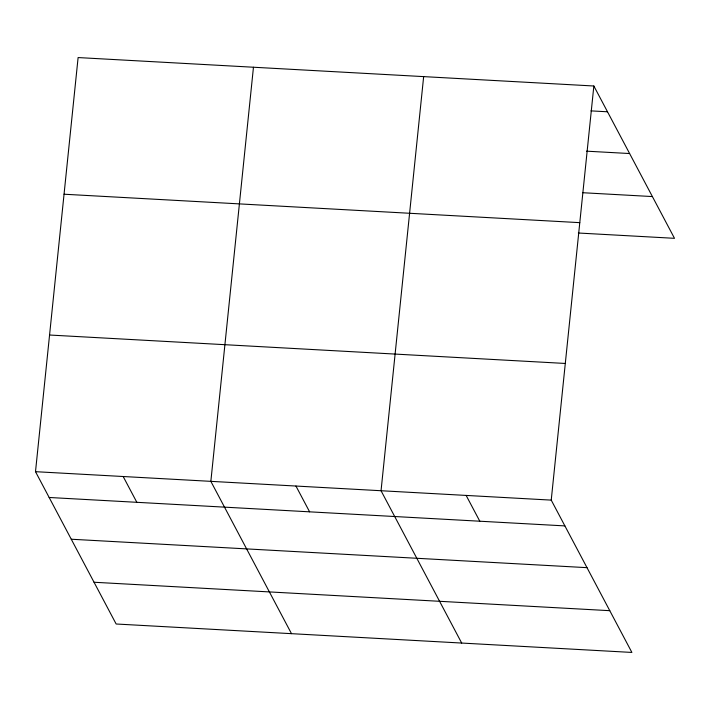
<?xml version="1.0" encoding="UTF-8"?>
<svg xmlns="http://www.w3.org/2000/svg" width="710" height="710" viewBox="0 0 710 710"><rect width="100%" height="100%" fill="white"/><g stroke="black" fill="none" stroke-linecap="round" stroke-linejoin="round"><path stroke-width="1.06" d="M593.853 85.999L551.235 500.115L631.891 652.437L116.147 624.001L35.5 471.68L78.109 57.563L593.853 85.999L674.5 238.32L578.348 233.013M253.461 67.228L210.852 481.353L291.499 633.675M423.657 76.609L381.048 490.734L461.695 643.056M590.933 110.875L607.503 111.789M586.513 151.168L629.61 153.537M582.768 192.721L652.392 196.563M64.051 194.22L579.786 222.656M49.558 335.022L565.302 363.458M35.5 471.68L551.235 500.115M49.159 497.479L564.894 525.906M71.266 539.227L587.001 567.663M94.039 582.253L609.784 610.68M466.142 495.42L479.8 521.211M295.946 486.039L309.604 511.83M123.176 476.516L136.835 502.307"/></g></svg>
